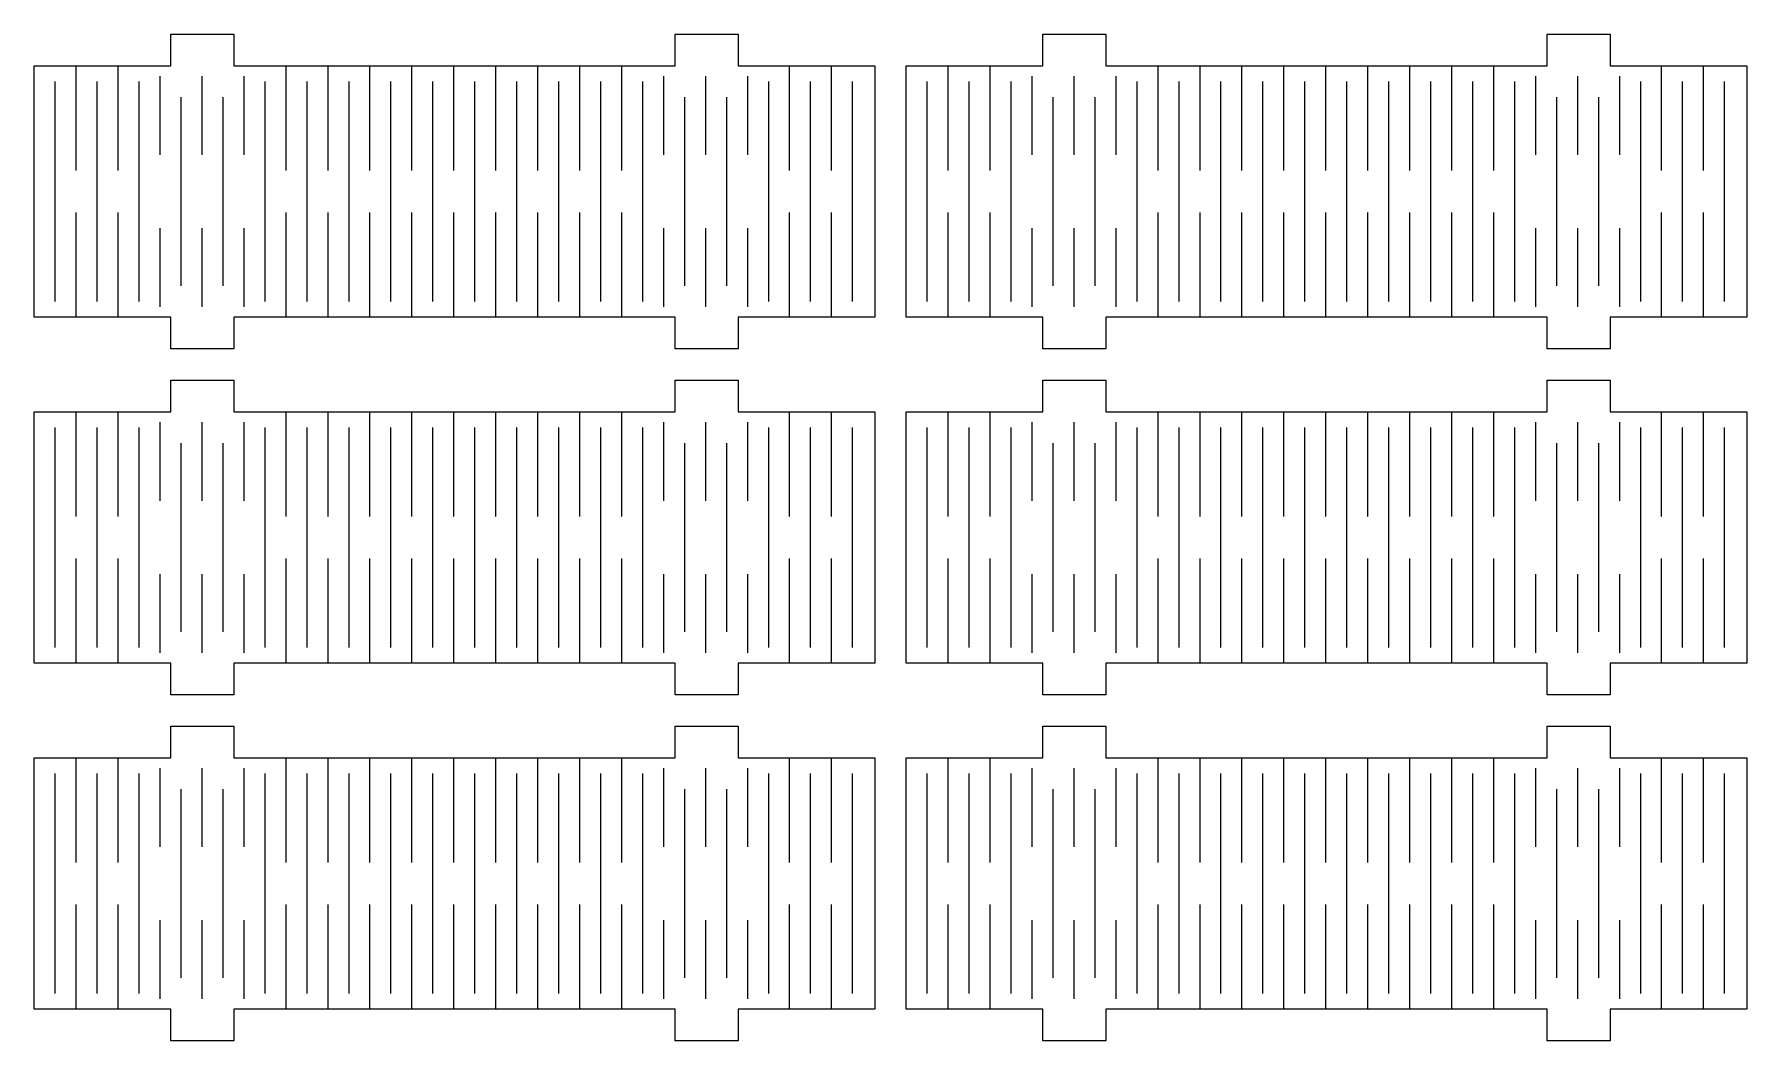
# Model space of a CAD drawing. Header units: millimetres. Extents: x 5 to 331, y 5 to 197.
import ezdxf

# ---------------------------------------------------------------- set-up
doc = ezdxf.new("R2010")
doc.units = ezdxf.units.MM
doc.layers.add('CUT_KERF_LINE', color=7, linetype='Continuous')
doc.layers.add('CUT_OUTER', color=7, linetype='Continuous')

msp = doc.modelspace()

# ---------------------------------------------------------------- linework, layer by layer
at = {"layer": 'CUT_KERF_LINE'}
for p, q in [((13, 171), (13, 191)), ((21, 171), (21, 191)), ((53, 171), (53, 191)), ((61, 171), (61, 191)), ((69, 171), (69, 191)), ((77, 171), (77, 191)), ((85, 171), (85, 191)), ((93, 171), (93, 191)), ((101, 171), (101, 191)), ((109, 171), (109, 191)), ((117, 171), (117, 191)), ((149, 171), (149, 191)), ((157, 171), (157, 191)), ((179.22123, 171), (179.22123, 191)), ((187.22123, 171), (187.22123, 191)), ((219.22123, 171), (219.22123, 191)), ((227.22123, 171), (227.22123, 191)), ((235.22123, 171), (235.22123, 191)), ((243.22123, 171), (243.22123, 191)), ((251.22123, 171), (251.22123, 191)), ((259.22123, 171), (259.22123, 191)), ((267.22123, 171), (267.22123, 191)), ((275.22123, 171), (275.22123, 191)), ((283.22123, 171), (283.22123, 191)), ((315.22123, 171), (315.22123, 191)), ((323.22123, 171), (323.22123, 191)), ((9, 146), (9, 188)), ((17, 146), (17, 188)), ((25, 146), (25, 188)), ((29, 174), (29, 189)), ((37, 174), (37, 189)), ((45, 174), (45, 189)), ((49, 146), (49, 188)), ((57, 146), (57, 188)), ((65, 146), (65, 188)), ((73, 146), (73, 188)), ((81, 146), (81, 188)), ((89, 146), (89, 188)), ((97, 146), (97, 188)), ((105, 146), (105, 188)), ((113, 146), (113, 188)), ((121, 146), (121, 188)), ((125, 174), (125, 189)), ((133, 174), (133, 189)), ((141, 174), (141, 189)), ((145, 146), (145, 188)), ((153, 146), (153, 188)), ((161, 146), (161, 188)), ((175.22123, 146), (175.22123, 188)), ((183.22123, 146), (183.22123, 188)), ((191.22123, 146), (191.22123, 188)), ((195.22123, 174), (195.22123, 189)), ((203.22123, 174), (203.22123, 189)), ((211.22123, 174), (211.22123, 189)), ((215.22123, 146), (215.22123, 188)), ((223.22123, 146), (223.22123, 188)), ((231.22123, 146), (231.22123, 188)), ((239.22123, 146), (239.22123, 188)), ((247.22123, 146), (247.22123, 188)), ((255.22123, 146), (255.22123, 188)), ((263.22123, 146), (263.22123, 188)), ((271.22123, 146), (271.22123, 188)), ((279.22123, 146), (279.22123, 188)), ((287.22123, 146), (287.22123, 188)), ((291.22123, 174), (291.22123, 189)), ((299.22123, 174), (299.22123, 189)), ((307.22123, 174), (307.22123, 189)), ((311.22123, 146), (311.22123, 188)), ((319.22123, 146), (319.22123, 188)), ((327.22123, 146), (327.22123, 188)), ((33, 149), (33, 185)), ((41, 149), (41, 185)), ((129, 149), (129, 185)), ((137, 149), (137, 185)), ((199.22123, 149), (199.22123, 185)), ((207.22123, 149), (207.22123, 185)), ((295.22123, 149), (295.22123, 185)), ((303.22123, 149), (303.22123, 185)), ((13, 143), (13, 163)), ((21, 143), (21, 163)), ((29, 145), (29, 160)), ((37, 145), (37, 160)), ((45, 145), (45, 160)), ((53, 143), (53, 163)), ((61, 143), (61, 163)), ((69, 143), (69, 163)), ((77, 143), (77, 163)), ((85, 143), (85, 163)), ((93, 143), (93, 163)), ((101, 143), (101, 163)), ((109, 143), (109, 163)), ((117, 143), (117, 163)), ((125, 145), (125, 160)), ((133, 145), (133, 160)), ((141, 145), (141, 160)), ((149, 143), (149, 163)), ((157, 143), (157, 163)), ((179.22123, 143), (179.22123, 163)), ((187.22123, 143), (187.22123, 163)), ((195.22123, 145), (195.22123, 160)), ((203.22123, 145), (203.22123, 160)), ((211.22123, 145), (211.22123, 160)), ((219.22123, 143), (219.22123, 163)), ((227.22123, 143), (227.22123, 163)), ((235.22123, 143), (235.22123, 163)), ((243.22123, 143), (243.22123, 163)), ((251.22123, 143), (251.22123, 163)), ((259.22123, 143), (259.22123, 163)), ((267.22123, 143), (267.22123, 163)), ((275.22123, 143), (275.22123, 163)), ((283.22123, 143), (283.22123, 163)), ((291.22123, 145), (291.22123, 160)), ((299.22123, 145), (299.22123, 160)), ((307.22123, 145), (307.22123, 160)), ((315.22123, 143), (315.22123, 163)), ((323.22123, 143), (323.22123, 163)), ((13, 105), (13, 125)), ((21, 105), (21, 125)), ((53, 105), (53, 125)), ((61, 105), (61, 125)), ((69, 105), (69, 125)), ((77, 105), (77, 125)), ((85, 105), (85, 125)), ((93, 105), (93, 125)), ((101, 105), (101, 125)), ((109, 105), (109, 125)), ((117, 105), (117, 125)), ((149, 105), (149, 125)), ((157, 105), (157, 125)), ((179.22123, 105), (179.22123, 125)), ((187.22123, 105), (187.22123, 125)), ((219.22123, 105), (219.22123, 125)), ((227.22123, 105), (227.22123, 125)), ((235.22123, 105), (235.22123, 125)), ((243.22123, 105), (243.22123, 125)), ((251.22123, 105), (251.22123, 125)), ((259.22123, 105), (259.22123, 125)), ((267.22123, 105), (267.22123, 125)), ((275.22123, 105), (275.22123, 125)), ((283.22123, 105), (283.22123, 125)), ((315.22123, 105), (315.22123, 125)), ((323.22123, 105), (323.22123, 125)), ((9, 80), (9, 122)), ((17, 80), (17, 122)), ((25, 80), (25, 122)), ((29, 108), (29, 123)), ((37, 108), (37, 123)), ((45, 108), (45, 123)), ((49, 80), (49, 122)), ((57, 80), (57, 122)), ((65, 80), (65, 122)), ((73, 80), (73, 122)), ((81, 80), (81, 122)), ((89, 80), (89, 122)), ((97, 80), (97, 122)), ((105, 80), (105, 122)), ((113, 80), (113, 122)), ((121, 80), (121, 122)), ((125, 108), (125, 123)), ((133, 108), (133, 123)), ((141, 108), (141, 123)), ((145, 80), (145, 122)), ((153, 80), (153, 122)), ((161, 80), (161, 122)), ((175.22123, 80), (175.22123, 122)), ((183.22123, 80), (183.22123, 122)), ((191.22123, 80), (191.22123, 122)), ((195.22123, 108), (195.22123, 123)), ((203.22123, 108), (203.22123, 123)), ((211.22123, 108), (211.22123, 123)), ((215.22123, 80), (215.22123, 122)), ((223.22123, 80), (223.22123, 122)), ((231.22123, 80), (231.22123, 122)), ((239.22123, 80), (239.22123, 122)), ((247.22123, 80), (247.22123, 122)), ((255.22123, 80), (255.22123, 122)), ((263.22123, 80), (263.22123, 122)), ((271.22123, 80), (271.22123, 122)), ((279.22123, 80), (279.22123, 122)), ((287.22123, 80), (287.22123, 122)), ((291.22123, 108), (291.22123, 123)), ((299.22123, 108), (299.22123, 123)), ((307.22123, 108), (307.22123, 123)), ((311.22123, 80), (311.22123, 122)), ((319.22123, 80), (319.22123, 122)), ((327.22123, 80), (327.22123, 122)), ((33, 83), (33, 119)), ((41, 83), (41, 119)), ((129, 83), (129, 119)), ((137, 83), (137, 119)), ((199.22123, 83), (199.22123, 119)), ((207.22123, 83), (207.22123, 119)), ((295.22123, 83), (295.22123, 119)), ((303.22123, 83), (303.22123, 119)), ((13, 77), (13, 97)), ((21, 77), (21, 97)), ((53, 77), (53, 97)), ((61, 77), (61, 97)), ((69, 77), (69, 97)), ((77, 77), (77, 97)), ((85, 77), (85, 97)), ((93, 77), (93, 97)), ((101, 77), (101, 97)), ((109, 77), (109, 97)), ((117, 77), (117, 97)), ((149, 77), (149, 97)), ((157, 77), (157, 97)), ((179.22123, 77), (179.22123, 97)), ((187.22123, 77), (187.22123, 97)), ((219.22123, 77), (219.22123, 97)), ((227.22123, 77), (227.22123, 97)), ((235.22123, 77), (235.22123, 97)), ((243.22123, 77), (243.22123, 97)), ((251.22123, 77), (251.22123, 97)), ((259.22123, 77), (259.22123, 97)), ((267.22123, 77), (267.22123, 97)), ((275.22123, 77), (275.22123, 97)), ((283.22123, 77), (283.22123, 97)), ((315.22123, 77), (315.22123, 97)), ((323.22123, 77), (323.22123, 97)), ((29, 79), (29, 94)), ((37, 79), (37, 94)), ((45, 79), (45, 94)), ((125, 79), (125, 94)), ((133, 79), (133, 94)), ((141, 79), (141, 94)), ((195.22123, 79), (195.22123, 94)), ((203.22123, 79), (203.22123, 94)), ((211.22123, 79), (211.22123, 94)), ((291.22123, 79), (291.22123, 94)), ((299.22123, 79), (299.22123, 94)), ((307.22123, 79), (307.22123, 94)), ((13, 39), (13, 59)), ((21, 39), (21, 59)), ((53, 39), (53, 59)), ((61, 39), (61, 59)), ((69, 39), (69, 59)), ((77, 39), (77, 59)), ((85, 39), (85, 59)), ((93, 39), (93, 59)), ((101, 39), (101, 59)), ((109, 39), (109, 59)), ((117, 39), (117, 59)), ((149, 39), (149, 59)), ((157, 39), (157, 59)), ((179.22123, 39), (179.22123, 59)), ((187.22123, 39), (187.22123, 59)), ((219.22123, 39), (219.22123, 59)), ((227.22123, 39), (227.22123, 59)), ((235.22123, 39), (235.22123, 59)), ((243.22123, 39), (243.22123, 59)), ((251.22123, 39), (251.22123, 59)), ((259.22123, 39), (259.22123, 59)), ((267.22123, 39), (267.22123, 59)), ((275.22123, 39), (275.22123, 59)), ((283.22123, 39), (283.22123, 59)), ((315.22123, 39), (315.22123, 59)), ((323.22123, 39), (323.22123, 59)), ((9, 14), (9, 56)), ((17, 14), (17, 56)), ((25, 14), (25, 56)), ((29, 42), (29, 57)), ((37, 42), (37, 57)), ((45, 42), (45, 57)), ((49, 14), (49, 56)), ((57, 14), (57, 56)), ((65, 14), (65, 56)), ((73, 14), (73, 56)), ((81, 14), (81, 56)), ((89, 14), (89, 56)), ((97, 14), (97, 56)), ((105, 14), (105, 56)), ((113, 14), (113, 56)), ((121, 14), (121, 56)), ((125, 42), (125, 57)), ((133, 42), (133, 57)), ((141, 42), (141, 57)), ((145, 14), (145, 56)), ((153, 14), (153, 56)), ((161, 14), (161, 56)), ((175.22123, 14), (175.22123, 56)), ((183.22123, 14), (183.22123, 56)), ((191.22123, 14), (191.22123, 56)), ((195.22123, 42), (195.22123, 57)), ((203.22123, 42), (203.22123, 57)), ((211.22123, 42), (211.22123, 57)), ((215.22123, 14), (215.22123, 56)), ((223.22123, 14), (223.22123, 56)), ((231.22123, 14), (231.22123, 56)), ((239.22123, 14), (239.22123, 56)), ((247.22123, 14), (247.22123, 56)), ((255.22123, 14), (255.22123, 56)), ((263.22123, 14), (263.22123, 56)), ((271.22123, 14), (271.22123, 56)), ((279.22123, 14), (279.22123, 56)), ((287.22123, 14), (287.22123, 56)), ((291.22123, 42), (291.22123, 57)), ((299.22123, 42), (299.22123, 57)), ((307.22123, 42), (307.22123, 57)), ((311.22123, 14), (311.22123, 56)), ((319.22123, 14), (319.22123, 56)), ((327.22123, 14), (327.22123, 56)), ((33, 17), (33, 53)), ((41, 17), (41, 53)), ((129, 17), (129, 53)), ((137, 17), (137, 53)), ((199.22123, 17), (199.22123, 53)), ((207.22123, 17), (207.22123, 53)), ((295.22123, 17), (295.22123, 53)), ((303.22123, 17), (303.22123, 53)), ((13, 11), (13, 31)), ((21, 11), (21, 31)), ((53, 11), (53, 31)), ((61, 11), (61, 31)), ((69, 11), (69, 31)), ((77, 11), (77, 31)), ((85, 11), (85, 31)), ((93, 11), (93, 31)), ((101, 11), (101, 31)), ((109, 11), (109, 31)), ((117, 11), (117, 31)), ((149, 11), (149, 31)), ((157, 11), (157, 31)), ((179.22123, 11), (179.22123, 31)), ((187.22123, 11), (187.22123, 31)), ((219.22123, 11), (219.22123, 31)), ((227.22123, 11), (227.22123, 31)), ((235.22123, 11), (235.22123, 31)), ((243.22123, 11), (243.22123, 31)), ((251.22123, 11), (251.22123, 31)), ((259.22123, 11), (259.22123, 31)), ((267.22123, 11), (267.22123, 31)), ((275.22123, 11), (275.22123, 31)), ((283.22123, 11), (283.22123, 31)), ((315.22123, 11), (315.22123, 31)), ((323.22123, 11), (323.22123, 31)), ((29, 13), (29, 28)), ((37, 13), (37, 28)), ((45, 13), (45, 28)), ((125, 13), (125, 28)), ((133, 13), (133, 28)), ((141, 13), (141, 28)), ((195.22123, 13), (195.22123, 28)), ((203.22123, 13), (203.22123, 28)), ((211.22123, 13), (211.22123, 28)), ((291.22123, 13), (291.22123, 28)), ((299.22123, 13), (299.22123, 28)), ((307.22123, 13), (307.22123, 28))]:
    msp.add_line(p, q, dxfattribs=at)
at = {"layer": 'CUT_OUTER'}
for points in [[(31.04425, 143), (5, 143), (5, 191), (31.04425, 191), (31.04425, 197), (43.04425, 197), (43.04425, 191), (127.17698, 191), (127.17698, 197), (139.17698, 197), (139.17698, 191), (165.22123, 191), (165.22123, 143), (139.17698, 143), (139.17698, 137), (127.17698, 137), (127.17698, 143), (43.04425, 143), (43.04425, 137), (31.04425, 137)], [(197.26548, 143), (171.22123, 143), (171.22123, 191), (197.26548, 191), (197.26548, 197), (209.26548, 197), (209.26548, 191), (293.39821, 191), (293.39821, 197), (305.39821, 197), (305.39821, 191), (331.44246, 191), (331.44246, 143), (305.39821, 143), (305.39821, 137), (293.39821, 137), (293.39821, 143), (209.26548, 143), (209.26548, 137), (197.26548, 137)], [(31.04425, 77), (5, 77), (5, 125), (31.04425, 125), (31.04425, 131), (43.04425, 131), (43.04425, 125), (127.17698, 125), (127.17698, 131), (139.17698, 131), (139.17698, 125), (165.22123, 125), (165.22123, 77), (139.17698, 77), (139.17698, 71), (127.17698, 71), (127.17698, 77), (43.04425, 77), (43.04425, 71), (31.04425, 71)], [(197.26548, 77), (171.22123, 77), (171.22123, 125), (197.26548, 125), (197.26548, 131), (209.26548, 131), (209.26548, 125), (293.39821, 125), (293.39821, 131), (305.39821, 131), (305.39821, 125), (331.44246, 125), (331.44246, 77), (305.39821, 77), (305.39821, 71), (293.39821, 71), (293.39821, 77), (209.26548, 77), (209.26548, 71), (197.26548, 71)], [(31.04425, 11), (5, 11), (5, 59), (31.04425, 59), (31.04425, 65), (43.04425, 65), (43.04425, 59), (127.17698, 59), (127.17698, 65), (139.17698, 65), (139.17698, 59), (165.22123, 59), (165.22123, 11), (139.17698, 11), (139.17698, 5), (127.17698, 5), (127.17698, 11), (43.04425, 11), (43.04425, 5), (31.04425, 5)], [(197.26548, 11), (171.22123, 11), (171.22123, 59), (197.26548, 59), (197.26548, 65), (209.26548, 65), (209.26548, 59), (293.39821, 59), (293.39821, 65), (305.39821, 65), (305.39821, 59), (331.44246, 59), (331.44246, 11), (305.39821, 11), (305.39821, 5), (293.39821, 5), (293.39821, 11), (209.26548, 11), (209.26548, 5), (197.26548, 5)]]:
    msp.add_lwpolyline(points, close=True, dxfattribs=at)

doc.saveas('drawing.dxf')
